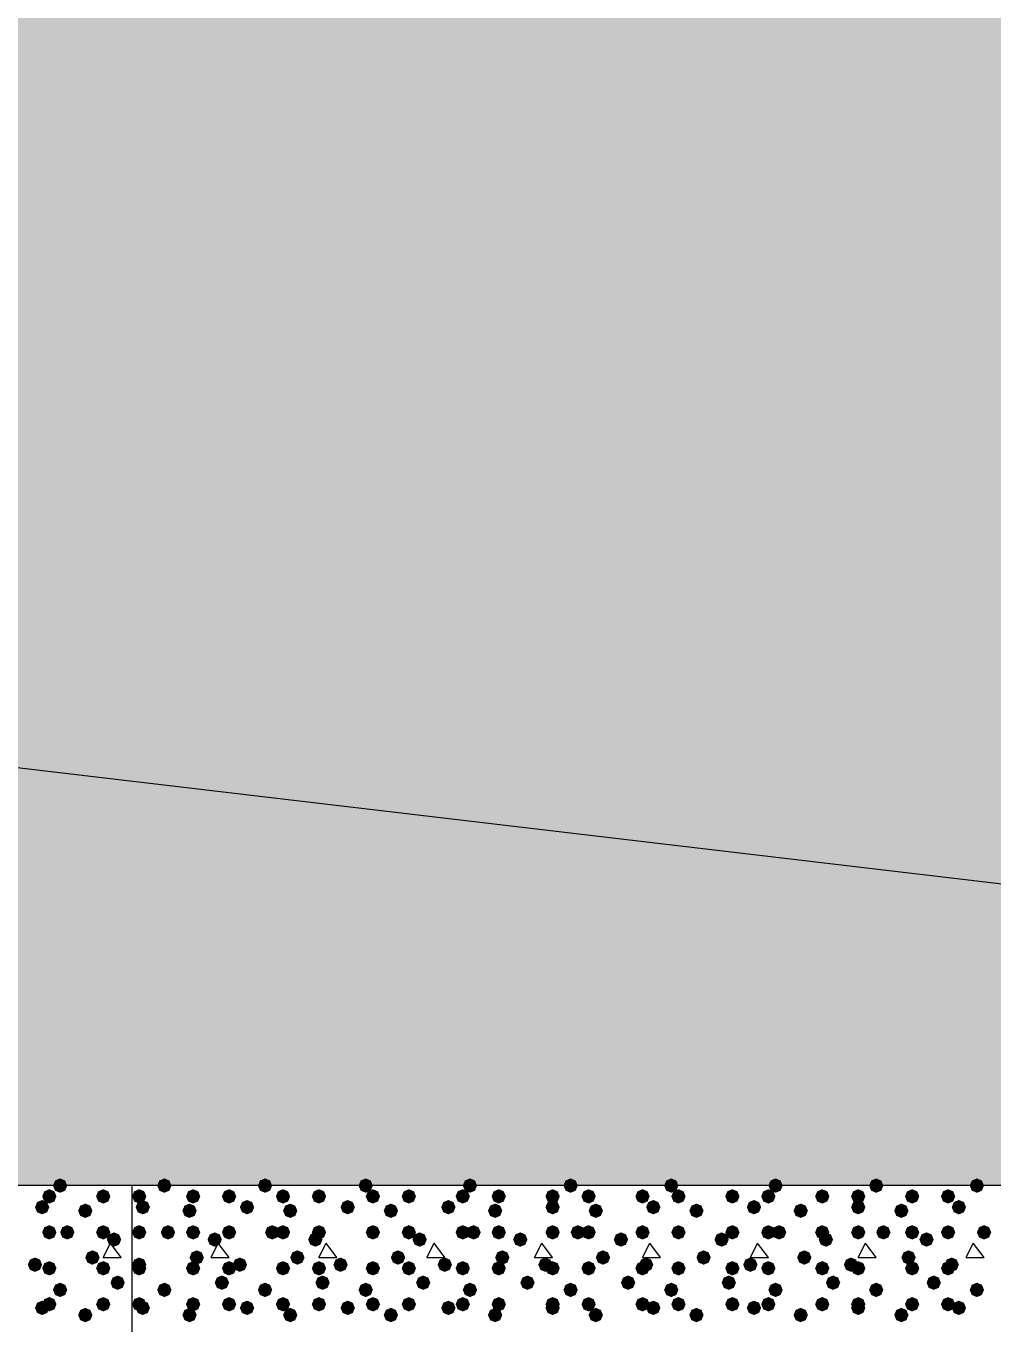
# Model space of a CAD drawing. Header units: millimetres. Extents: x 0 to 420, y 0 to 297.
# Drawn here: x 152.34 to 163.72, y 199.62 to 214.91 of the extents above; entities that cross this region are included whole.
import ezdxf

# ---------------------------------------------------------------- set-up
doc = ezdxf.new("R2010")
doc.units = ezdxf.units.MM
doc.layers.get('0').update_dxf_attribs({"linetype": 'CONTINUOUS'})

msp = doc.modelspace()

# ---------------------------------------------------------------- hatches: boundary and pattern name
at = {"true_color": 0x000008}
h = msp.add_hatch(color=0, dxfattribs=at)
h.paths.add_polyline_path([(193.844333, 220.345), (32.469667, 220.345), (193.844333, 201.252667)], flags=0)
h.paths.add_polyline_path([(32.469667, 220.345), (193.844333, 201.252667), (32.469667, 201.252667)], flags=0)
at = {"true_color": 0x000007}
for points in [[(152.823333, 201.252667), (152.798463, 201.192871), (152.738667, 201.168), (152.678871, 201.192871), (152.654, 201.252667), (152.678871, 201.312462), (152.738667, 201.337333), (152.798462, 201.312463)], [(152.696333, 201.125667), (152.671462, 201.065871), (152.611667, 201.041), (152.551871, 201.065871), (152.527, 201.125667), (152.551871, 201.185462), (152.611667, 201.210333), (152.671462, 201.185463)], [(153.331333, 201.125667), (153.306462, 201.065871), (153.246667, 201.041), (153.186871, 201.065871), (153.162, 201.125667), (153.186871, 201.185462), (153.246667, 201.210333), (153.306462, 201.185463)], [(152.611667, 200.998667), (152.586796, 200.938871), (152.527, 200.914), (152.467204, 200.938871), (152.442333, 200.998667), (152.467204, 201.058462), (152.527, 201.083333), (152.586796, 201.058463)], [(153.119667, 200.956333), (153.094796, 200.896537), (153.035, 200.871667), (152.975204, 200.896537), (152.950333, 200.956333), (152.975204, 201.016129), (153.035, 201.041), (153.094796, 201.016129)], [(152.696333, 200.702333), (152.671462, 200.642537), (152.611667, 200.617667), (152.551871, 200.642537), (152.527, 200.702333), (152.551871, 200.762129), (152.611667, 200.787), (152.671462, 200.762129)], [(152.908, 200.702333), (152.883129, 200.642537), (152.823333, 200.617667), (152.763537, 200.642537), (152.738667, 200.702333), (152.763537, 200.762129), (152.823333, 200.787), (152.883129, 200.762129)], [(153.331333, 200.702333), (153.306462, 200.642537), (153.246667, 200.617667), (153.186871, 200.642537), (153.162, 200.702333), (153.186871, 200.762129), (153.246667, 200.787), (153.306462, 200.762129)], [(153.458333, 200.617667), (153.433462, 200.557871), (153.373667, 200.533), (153.313871, 200.557871), (153.289, 200.617667), (153.313871, 200.677462), (153.373667, 200.702333), (153.433462, 200.677463)], [(152.527, 200.321333), (152.502129, 200.261537), (152.442333, 200.236667), (152.382538, 200.261537), (152.357667, 200.321333), (152.382537, 200.381129), (152.442333, 200.406), (152.502129, 200.381129)], [(152.696333, 200.279), (152.671462, 200.219204), (152.611667, 200.194333), (152.551871, 200.219204), (152.527, 200.279), (152.551871, 200.338796), (152.611667, 200.363667), (152.671462, 200.338796)], [(153.204333, 200.406), (153.179463, 200.346204), (153.119667, 200.321333), (153.059871, 200.346204), (153.035, 200.406), (153.059871, 200.465796), (153.119667, 200.490667), (153.179462, 200.465796)], [(153.331333, 200.279), (153.306462, 200.219204), (153.246667, 200.194333), (153.186871, 200.219204), (153.162, 200.279), (153.186871, 200.338796), (153.246667, 200.363667), (153.306462, 200.338796)], [(152.823333, 200.025), (152.798463, 199.965204), (152.738667, 199.940333), (152.678871, 199.965204), (152.654, 200.025), (152.678871, 200.084796), (152.738667, 200.109667), (152.798462, 200.084796)], [(153.500667, 200.109667), (153.475796, 200.049871), (153.416, 200.025), (153.356204, 200.049871), (153.331333, 200.109667), (153.356204, 200.169462), (153.416, 200.194333), (153.475796, 200.169463)], [(152.611667, 199.813333), (152.586796, 199.753537), (152.527, 199.728667), (152.467204, 199.753537), (152.442333, 199.813333), (152.467204, 199.873129), (152.527, 199.898), (152.586796, 199.873129)], [(152.696333, 199.855667), (152.671462, 199.795871), (152.611667, 199.771), (152.551871, 199.795871), (152.527, 199.855667), (152.551871, 199.915462), (152.611667, 199.940333), (152.671462, 199.915463)], [(153.331333, 199.855667), (153.306462, 199.795871), (153.246667, 199.771), (153.186871, 199.795871), (153.162, 199.855667), (153.186871, 199.915462), (153.246667, 199.940333), (153.306462, 199.915463)], [(153.119667, 199.728667), (153.094796, 199.668871), (153.035, 199.644), (152.975204, 199.668871), (152.950333, 199.728667), (152.975204, 199.788462), (153.035, 199.813333), (153.094796, 199.788463)]]:
    msp.add_hatch(color=0, dxfattribs=at).paths.add_polyline_path(points, flags=0)
at = {"true_color": 0x000008}
for points in [[(154.051, 201.252667), (154.026129, 201.192871), (153.966333, 201.168), (153.906538, 201.192871), (153.881667, 201.252667), (153.906537, 201.312462), (153.966333, 201.337333), (154.026129, 201.312463)], [(155.236333, 201.252667), (155.211462, 201.192871), (155.151667, 201.168), (155.091871, 201.192871), (155.067, 201.252667), (155.091871, 201.312462), (155.151667, 201.337333), (155.211462, 201.312463)], [(156.421667, 201.252667), (156.396796, 201.192871), (156.337, 201.168), (156.277204, 201.192871), (156.252333, 201.252667), (156.277204, 201.312462), (156.337, 201.337333), (156.396796, 201.312463)], [(157.649333, 201.252667), (157.624462, 201.192871), (157.564667, 201.168), (157.504871, 201.192871), (157.48, 201.252667), (157.504871, 201.312462), (157.564667, 201.337333), (157.624462, 201.312463)], [(158.834667, 201.252667), (158.809796, 201.192871), (158.75, 201.168), (158.690204, 201.192871), (158.665333, 201.252667), (158.690204, 201.312462), (158.75, 201.337333), (158.809796, 201.312463)], [(160.02, 201.252667), (159.995129, 201.192871), (159.935333, 201.168), (159.875538, 201.192871), (159.850667, 201.252667), (159.875537, 201.312462), (159.935333, 201.337333), (159.995129, 201.312463)], [(161.247667, 201.252667), (161.222796, 201.192871), (161.163, 201.168), (161.103204, 201.192871), (161.078333, 201.252667), (161.103204, 201.312462), (161.163, 201.337333), (161.222796, 201.312463)], [(162.433, 201.252667), (162.408129, 201.192871), (162.348333, 201.168), (162.288538, 201.192871), (162.263667, 201.252667), (162.288537, 201.312462), (162.348333, 201.337333), (162.408129, 201.312463)], [(163.618333, 201.252667), (163.593462, 201.192871), (163.533667, 201.168), (163.473871, 201.192871), (163.449, 201.252667), (163.473871, 201.312462), (163.533667, 201.337333), (163.593462, 201.312463)], [(153.754667, 201.125667), (153.729796, 201.065871), (153.67, 201.041), (153.610204, 201.065871), (153.585333, 201.125667), (153.610204, 201.185462), (153.67, 201.210333), (153.729796, 201.185463)], [(154.389667, 201.125667), (154.364796, 201.065871), (154.305, 201.041), (154.245204, 201.065871), (154.220333, 201.125667), (154.245204, 201.185462), (154.305, 201.210333), (154.364796, 201.185463)], [(154.813, 201.125667), (154.788129, 201.065871), (154.728333, 201.041), (154.668538, 201.065871), (154.643667, 201.125667), (154.668537, 201.185462), (154.728333, 201.210333), (154.788129, 201.185463)], [(155.448, 201.125667), (155.423129, 201.065871), (155.363333, 201.041), (155.303538, 201.065871), (155.278667, 201.125667), (155.303537, 201.185462), (155.363333, 201.210333), (155.423129, 201.185463)], [(155.871333, 201.125667), (155.846462, 201.065871), (155.786667, 201.041), (155.726871, 201.065871), (155.702, 201.125667), (155.726871, 201.185462), (155.786667, 201.210333), (155.846462, 201.185463)], [(156.506333, 201.125667), (156.481462, 201.065871), (156.421667, 201.041), (156.361871, 201.065871), (156.337, 201.125667), (156.361871, 201.185462), (156.421667, 201.210333), (156.481462, 201.185463)], [(156.929667, 201.125667), (156.904796, 201.065871), (156.845, 201.041), (156.785204, 201.065871), (156.760333, 201.125667), (156.785204, 201.185462), (156.845, 201.210333), (156.904796, 201.185463)], [(157.564667, 201.125667), (157.539796, 201.065871), (157.48, 201.041), (157.420204, 201.065871), (157.395333, 201.125667), (157.420204, 201.185462), (157.48, 201.210333), (157.539796, 201.185463)], [(157.988, 201.125667), (157.963129, 201.065871), (157.903333, 201.041), (157.843538, 201.065871), (157.818667, 201.125667), (157.843537, 201.185462), (157.903333, 201.210333), (157.963129, 201.185463)], [(158.623, 201.125667), (158.598129, 201.065871), (158.538333, 201.041), (158.478538, 201.065871), (158.453667, 201.125667), (158.478537, 201.185462), (158.538333, 201.210333), (158.598129, 201.185463)], [(159.046333, 201.125667), (159.021462, 201.065871), (158.961667, 201.041), (158.901871, 201.065871), (158.877, 201.125667), (158.901871, 201.185462), (158.961667, 201.210333), (159.021462, 201.185463)], [(159.681333, 201.125667), (159.656462, 201.065871), (159.596667, 201.041), (159.536871, 201.065871), (159.512, 201.125667), (159.536871, 201.185462), (159.596667, 201.210333), (159.656462, 201.185463)], [(160.104667, 201.125667), (160.079796, 201.065871), (160.02, 201.041), (159.960204, 201.065871), (159.935333, 201.125667), (159.960204, 201.185462), (160.02, 201.210333), (160.079796, 201.185463)], [(160.739667, 201.125667), (160.714796, 201.065871), (160.655, 201.041), (160.595204, 201.065871), (160.570333, 201.125667), (160.595204, 201.185462), (160.655, 201.210333), (160.714796, 201.185463)], [(161.163, 201.125667), (161.138129, 201.065871), (161.078333, 201.041), (161.018538, 201.065871), (160.993667, 201.125667), (161.018537, 201.185462), (161.078333, 201.210333), (161.138129, 201.185463)], [(161.798, 201.125667), (161.773129, 201.065871), (161.713333, 201.041), (161.653538, 201.065871), (161.628667, 201.125667), (161.653537, 201.185462), (161.713333, 201.210333), (161.773129, 201.185463)], [(162.221333, 201.125667), (162.196463, 201.065871), (162.136667, 201.041), (162.076871, 201.065871), (162.052, 201.125667), (162.076871, 201.185462), (162.136667, 201.210333), (162.196462, 201.185463)], [(162.856333, 201.125667), (162.831462, 201.065871), (162.771667, 201.041), (162.711871, 201.065871), (162.687, 201.125667), (162.711871, 201.185462), (162.771667, 201.210333), (162.831462, 201.185463)], [(163.279667, 201.125667), (163.254796, 201.065871), (163.195, 201.041), (163.135204, 201.065871), (163.110333, 201.125667), (163.135204, 201.185462), (163.195, 201.210333), (163.254796, 201.185463)], [(153.797, 200.998667), (153.772129, 200.938871), (153.712333, 200.914), (153.652538, 200.938871), (153.627667, 200.998667), (153.652537, 201.058462), (153.712333, 201.083333), (153.772129, 201.058463)], [(154.347333, 200.956333), (154.322462, 200.896537), (154.262667, 200.871667), (154.202871, 200.896537), (154.178, 200.956333), (154.202871, 201.016129), (154.262667, 201.041), (154.322462, 201.016129)], [(155.024667, 200.998667), (154.999796, 200.938871), (154.94, 200.914), (154.880204, 200.938871), (154.855333, 200.998667), (154.880204, 201.058462), (154.94, 201.083333), (154.999796, 201.058463)], [(155.532667, 200.956333), (155.507796, 200.896537), (155.448, 200.871667), (155.388204, 200.896537), (155.363333, 200.956333), (155.388204, 201.016129), (155.448, 201.041), (155.507796, 201.016129)], [(156.21, 200.998667), (156.185129, 200.938871), (156.125333, 200.914), (156.065538, 200.938871), (156.040667, 200.998667), (156.065537, 201.058462), (156.125333, 201.083333), (156.185129, 201.058463)], [(156.718, 200.956333), (156.693129, 200.896537), (156.633333, 200.871667), (156.573537, 200.896537), (156.548667, 200.956333), (156.573537, 201.016129), (156.633333, 201.041), (156.693129, 201.016129)], [(157.395333, 200.998667), (157.370463, 200.938871), (157.310667, 200.914), (157.250871, 200.938871), (157.226, 200.998667), (157.250871, 201.058462), (157.310667, 201.083333), (157.370462, 201.058463)], [(157.945667, 200.956333), (157.920796, 200.896537), (157.861, 200.871667), (157.801204, 200.896537), (157.776333, 200.956333), (157.801204, 201.016129), (157.861, 201.041), (157.920796, 201.016129)], [(158.623, 200.998667), (158.598129, 200.938871), (158.538333, 200.914), (158.478538, 200.938871), (158.453667, 200.998667), (158.478537, 201.058462), (158.538333, 201.083333), (158.598129, 201.058463)], [(159.131, 200.956333), (159.106129, 200.896537), (159.046333, 200.871667), (158.986538, 200.896537), (158.961667, 200.956333), (158.986537, 201.016129), (159.046333, 201.041), (159.106129, 201.016129)], [(159.808333, 200.998667), (159.783462, 200.938871), (159.723667, 200.914), (159.663871, 200.938871), (159.639, 200.998667), (159.663871, 201.058462), (159.723667, 201.083333), (159.783462, 201.058463)], [(160.316333, 200.956333), (160.291462, 200.896537), (160.231667, 200.871667), (160.171871, 200.896537), (160.147, 200.956333), (160.171871, 201.016129), (160.231667, 201.041), (160.291462, 201.016129)], [(160.993667, 200.998667), (160.968796, 200.938871), (160.909, 200.914), (160.849204, 200.938871), (160.824333, 200.998667), (160.849204, 201.058462), (160.909, 201.083333), (160.968796, 201.058463)], [(161.544, 200.956333), (161.519129, 200.896537), (161.459333, 200.871667), (161.399538, 200.896537), (161.374667, 200.956333), (161.399537, 201.016129), (161.459333, 201.041), (161.519129, 201.016129)], [(162.221333, 200.998667), (162.196463, 200.938871), (162.136667, 200.914), (162.076871, 200.938871), (162.052, 200.998667), (162.076871, 201.058462), (162.136667, 201.083333), (162.196462, 201.058463)], [(162.729333, 200.956333), (162.704463, 200.896537), (162.644667, 200.871667), (162.584871, 200.896537), (162.56, 200.956333), (162.584871, 201.016129), (162.644667, 201.041), (162.704462, 201.016129)], [(163.406667, 200.998667), (163.381796, 200.938871), (163.322, 200.914), (163.262204, 200.938871), (163.237333, 200.998667), (163.262204, 201.058462), (163.322, 201.083333), (163.381796, 201.058463)], [(153.754667, 200.702333), (153.729796, 200.642537), (153.67, 200.617667), (153.610204, 200.642537), (153.585333, 200.702333), (153.610204, 200.762129), (153.67, 200.787), (153.729796, 200.762129)], [(154.093333, 200.702333), (154.068463, 200.642537), (154.008667, 200.617667), (153.948871, 200.642537), (153.924, 200.702333), (153.948871, 200.762129), (154.008667, 200.787), (154.068462, 200.762129)], [(154.389667, 200.702333), (154.364796, 200.642537), (154.305, 200.617667), (154.245204, 200.642537), (154.220333, 200.702333), (154.245204, 200.762129), (154.305, 200.787), (154.364796, 200.762129)], [(154.643667, 200.617667), (154.618796, 200.557871), (154.559, 200.533), (154.499204, 200.557871), (154.474333, 200.617667), (154.499204, 200.677462), (154.559, 200.702333), (154.618796, 200.677463)], [(154.813, 200.702333), (154.788129, 200.642537), (154.728333, 200.617667), (154.668538, 200.642537), (154.643667, 200.702333), (154.668537, 200.762129), (154.728333, 200.787), (154.788129, 200.762129)], [(155.321, 200.702333), (155.296129, 200.642537), (155.236333, 200.617667), (155.176538, 200.642537), (155.151667, 200.702333), (155.176537, 200.762129), (155.236333, 200.787), (155.296129, 200.762129)], [(155.448, 200.702333), (155.423129, 200.642537), (155.363333, 200.617667), (155.303538, 200.642537), (155.278667, 200.702333), (155.303537, 200.762129), (155.363333, 200.787), (155.423129, 200.762129)], [(155.829, 200.617667), (155.804129, 200.557871), (155.744333, 200.533), (155.684538, 200.557871), (155.659667, 200.617667), (155.684537, 200.677462), (155.744333, 200.702333), (155.804129, 200.677463)], [(155.871333, 200.702333), (155.846462, 200.642537), (155.786667, 200.617667), (155.726871, 200.642537), (155.702, 200.702333), (155.726871, 200.762129), (155.786667, 200.787), (155.846462, 200.762129)], [(156.506333, 200.702333), (156.481462, 200.642537), (156.421667, 200.617667), (156.361871, 200.642537), (156.337, 200.702333), (156.361871, 200.762129), (156.421667, 200.787), (156.481462, 200.762129)], [(156.506333, 200.702333), (156.481462, 200.642537), (156.421667, 200.617667), (156.361871, 200.642537), (156.337, 200.702333), (156.361871, 200.762129), (156.421667, 200.787), (156.481462, 200.762129)], [(156.929667, 200.702333), (156.904796, 200.642537), (156.845, 200.617667), (156.785204, 200.642537), (156.760333, 200.702333), (156.785204, 200.762129), (156.845, 200.787), (156.904796, 200.762129)], [(157.056667, 200.617667), (157.031796, 200.557871), (156.972, 200.533), (156.912204, 200.557871), (156.887333, 200.617667), (156.912204, 200.677462), (156.972, 200.702333), (157.031796, 200.677463)], [(157.564667, 200.702333), (157.539796, 200.642537), (157.48, 200.617667), (157.420204, 200.642537), (157.395333, 200.702333), (157.420204, 200.762129), (157.48, 200.787), (157.539796, 200.762129)], [(157.691667, 200.702333), (157.666796, 200.642537), (157.607, 200.617667), (157.547204, 200.642537), (157.522333, 200.702333), (157.547204, 200.762129), (157.607, 200.787), (157.666796, 200.762129)], [(157.988, 200.702333), (157.963129, 200.642537), (157.903333, 200.617667), (157.843538, 200.642537), (157.818667, 200.702333), (157.843537, 200.762129), (157.903333, 200.787), (157.963129, 200.762129)], [(158.242, 200.617667), (158.217129, 200.557871), (158.157333, 200.533), (158.097538, 200.557871), (158.072667, 200.617667), (158.097537, 200.677462), (158.157333, 200.702333), (158.217129, 200.677463)], [(158.623, 200.702333), (158.598129, 200.642537), (158.538333, 200.617667), (158.478538, 200.642537), (158.453667, 200.702333), (158.478537, 200.762129), (158.538333, 200.787), (158.598129, 200.762129)], [(158.919333, 200.702333), (158.894463, 200.642537), (158.834667, 200.617667), (158.774871, 200.642537), (158.75, 200.702333), (158.774871, 200.762129), (158.834667, 200.787), (158.894462, 200.762129)], [(159.046333, 200.702333), (159.021462, 200.642537), (158.961667, 200.617667), (158.901871, 200.642537), (158.877, 200.702333), (158.901871, 200.762129), (158.961667, 200.787), (159.021462, 200.762129)], [(159.427333, 200.617667), (159.402462, 200.557871), (159.342667, 200.533), (159.282871, 200.557871), (159.258, 200.617667), (159.282871, 200.677462), (159.342667, 200.702333), (159.402462, 200.677463)], [(159.681333, 200.702333), (159.656462, 200.642537), (159.596667, 200.617667), (159.536871, 200.642537), (159.512, 200.702333), (159.536871, 200.762129), (159.596667, 200.787), (159.656462, 200.762129)], [(160.104667, 200.702333), (160.079796, 200.642537), (160.02, 200.617667), (159.960204, 200.642537), (159.935333, 200.702333), (159.960204, 200.762129), (160.02, 200.787), (160.079796, 200.762129)], [(160.104667, 200.702333), (160.079796, 200.642537), (160.02, 200.617667), (159.960204, 200.642537), (159.935333, 200.702333), (159.960204, 200.762129), (160.02, 200.787), (160.079796, 200.762129)], [(160.612667, 200.617667), (160.587796, 200.557871), (160.528, 200.533), (160.468204, 200.557871), (160.443333, 200.617667), (160.468204, 200.677462), (160.528, 200.702333), (160.587796, 200.677463)], [(160.739667, 200.702333), (160.714796, 200.642537), (160.655, 200.617667), (160.595204, 200.642537), (160.570333, 200.702333), (160.595204, 200.762129), (160.655, 200.787), (160.714796, 200.762129)], [(161.163, 200.702333), (161.138129, 200.642537), (161.078333, 200.617667), (161.018538, 200.642537), (160.993667, 200.702333), (161.018537, 200.762129), (161.078333, 200.787), (161.138129, 200.762129)], [(161.29, 200.702333), (161.265129, 200.642537), (161.205333, 200.617667), (161.145538, 200.642537), (161.120667, 200.702333), (161.145537, 200.762129), (161.205333, 200.787), (161.265129, 200.762129)], [(161.798, 200.702333), (161.773129, 200.642537), (161.713333, 200.617667), (161.653538, 200.642537), (161.628667, 200.702333), (161.653537, 200.762129), (161.713333, 200.787), (161.773129, 200.762129)], [(161.840333, 200.617667), (161.815462, 200.557871), (161.755667, 200.533), (161.695871, 200.557871), (161.671, 200.617667), (161.695871, 200.677462), (161.755667, 200.702333), (161.815462, 200.677463)], [(162.221333, 200.702333), (162.196463, 200.642537), (162.136667, 200.617667), (162.076871, 200.642537), (162.052, 200.702333), (162.076871, 200.762129), (162.136667, 200.787), (162.196462, 200.762129)], [(162.517667, 200.702333), (162.492796, 200.642537), (162.433, 200.617667), (162.373204, 200.642537), (162.348333, 200.702333), (162.373204, 200.762129), (162.433, 200.787), (162.492796, 200.762129)], [(162.856333, 200.702333), (162.831462, 200.642537), (162.771667, 200.617667), (162.711871, 200.642537), (162.687, 200.702333), (162.711871, 200.762129), (162.771667, 200.787), (162.831462, 200.762129)], [(163.025667, 200.617667), (163.000796, 200.557871), (162.941, 200.533), (162.881204, 200.557871), (162.856333, 200.617667), (162.881204, 200.677462), (162.941, 200.702333), (163.000796, 200.677463)], [(163.279667, 200.702333), (163.254796, 200.642537), (163.195, 200.617667), (163.135204, 200.642537), (163.110333, 200.702333), (163.135204, 200.762129), (163.195, 200.787), (163.254796, 200.762129)], [(163.703, 200.702333), (163.678129, 200.642537), (163.618333, 200.617667), (163.558538, 200.642537), (163.533667, 200.702333), (163.558537, 200.762129), (163.618333, 200.787), (163.678129, 200.762129)], [(153.754667, 200.321333), (153.729796, 200.261537), (153.67, 200.236667), (153.610204, 200.261537), (153.585333, 200.321333), (153.610204, 200.381129), (153.67, 200.406), (153.729796, 200.381129)], [(153.754667, 200.279), (153.729796, 200.219204), (153.67, 200.194333), (153.610204, 200.219204), (153.585333, 200.279), (153.610204, 200.338796), (153.67, 200.363667), (153.729796, 200.338796)], [(154.389667, 200.279), (154.364796, 200.219204), (154.305, 200.194333), (154.245204, 200.219204), (154.220333, 200.279), (154.245204, 200.338796), (154.305, 200.363667), (154.364796, 200.338796)], [(154.432, 200.406), (154.407129, 200.346204), (154.347333, 200.321333), (154.287538, 200.346204), (154.262667, 200.406), (154.287537, 200.465796), (154.347333, 200.490667), (154.407129, 200.465796)], [(154.813, 200.279), (154.788129, 200.219204), (154.728333, 200.194333), (154.668538, 200.219204), (154.643667, 200.279), (154.668537, 200.338796), (154.728333, 200.363667), (154.788129, 200.338796)], [(154.94, 200.321333), (154.915129, 200.261537), (154.855333, 200.236667), (154.795538, 200.261537), (154.770667, 200.321333), (154.795537, 200.381129), (154.855333, 200.406), (154.915129, 200.381129)], [(155.448, 200.279), (155.423129, 200.219204), (155.363333, 200.194333), (155.303538, 200.219204), (155.278667, 200.279), (155.303537, 200.338796), (155.363333, 200.363667), (155.423129, 200.338796)], [(155.617333, 200.406), (155.592462, 200.346204), (155.532667, 200.321333), (155.472871, 200.346204), (155.448, 200.406), (155.472871, 200.465796), (155.532667, 200.490667), (155.592462, 200.465796)], [(155.871333, 200.279), (155.846462, 200.219204), (155.786667, 200.194333), (155.726871, 200.219204), (155.702, 200.279), (155.726871, 200.338796), (155.786667, 200.363667), (155.846462, 200.338796)], [(156.125333, 200.321333), (156.100462, 200.261537), (156.040667, 200.236667), (155.980871, 200.261537), (155.956, 200.321333), (155.980871, 200.381129), (156.040667, 200.406), (156.100462, 200.381129)], [(156.506333, 200.279), (156.481462, 200.219204), (156.421667, 200.194333), (156.361871, 200.219204), (156.337, 200.279), (156.361871, 200.338796), (156.421667, 200.363667), (156.481462, 200.338796)], [(156.802667, 200.406), (156.777796, 200.346204), (156.718, 200.321333), (156.658204, 200.346204), (156.633333, 200.406), (156.658204, 200.465796), (156.718, 200.490667), (156.777796, 200.465796)], [(156.929667, 200.279), (156.904796, 200.219204), (156.845, 200.194333), (156.785204, 200.219204), (156.760333, 200.279), (156.785204, 200.338796), (156.845, 200.363667), (156.904796, 200.338796)], [(157.353, 200.321333), (157.328129, 200.261537), (157.268333, 200.236667), (157.208538, 200.261537), (157.183667, 200.321333), (157.208537, 200.381129), (157.268333, 200.406), (157.328129, 200.381129)], [(157.564667, 200.279), (157.539796, 200.219204), (157.48, 200.194333), (157.420204, 200.219204), (157.395333, 200.279), (157.420204, 200.338796), (157.48, 200.363667), (157.539796, 200.338796)], [(157.988, 200.279), (157.963129, 200.219204), (157.903333, 200.194333), (157.843538, 200.219204), (157.818667, 200.279), (157.843537, 200.338796), (157.903333, 200.363667), (157.963129, 200.338796)], [(158.030333, 200.406), (158.005463, 200.346204), (157.945667, 200.321333), (157.885871, 200.346204), (157.861, 200.406), (157.885871, 200.465796), (157.945667, 200.490667), (158.005462, 200.465796)], [(158.538333, 200.321333), (158.513463, 200.261537), (158.453667, 200.236667), (158.393871, 200.261537), (158.369, 200.321333), (158.393871, 200.381129), (158.453667, 200.406), (158.513462, 200.381129)], [(158.623, 200.279), (158.598129, 200.219204), (158.538333, 200.194333), (158.478538, 200.219204), (158.453667, 200.279), (158.478537, 200.338796), (158.538333, 200.363667), (158.598129, 200.338796)], [(159.046333, 200.279), (159.021462, 200.219204), (158.961667, 200.194333), (158.901871, 200.219204), (158.877, 200.279), (158.901871, 200.338796), (158.961667, 200.363667), (159.021462, 200.338796)], [(159.215667, 200.406), (159.190796, 200.346204), (159.131, 200.321333), (159.071204, 200.346204), (159.046333, 200.406), (159.071204, 200.465796), (159.131, 200.490667), (159.190796, 200.465796)], [(159.681333, 200.279), (159.656462, 200.219204), (159.596667, 200.194333), (159.536871, 200.219204), (159.512, 200.279), (159.536871, 200.338796), (159.596667, 200.363667), (159.656462, 200.338796)], [(159.723667, 200.321333), (159.698796, 200.261537), (159.639, 200.236667), (159.579204, 200.261537), (159.554333, 200.321333), (159.579204, 200.381129), (159.639, 200.406), (159.698796, 200.381129)], [(160.104667, 200.279), (160.079796, 200.219204), (160.02, 200.194333), (159.960204, 200.219204), (159.935333, 200.279), (159.960204, 200.338796), (160.02, 200.363667), (160.079796, 200.338796)], [(160.401, 200.406), (160.376129, 200.346204), (160.316333, 200.321333), (160.256538, 200.346204), (160.231667, 200.406), (160.256537, 200.465796), (160.316333, 200.490667), (160.376129, 200.465796)], [(160.739667, 200.279), (160.714796, 200.219204), (160.655, 200.194333), (160.595204, 200.219204), (160.570333, 200.279), (160.595204, 200.338796), (160.655, 200.363667), (160.714796, 200.338796)], [(160.951333, 200.321333), (160.926462, 200.261537), (160.866667, 200.236667), (160.806871, 200.261537), (160.782, 200.321333), (160.806871, 200.381129), (160.866667, 200.406), (160.926462, 200.381129)], [(161.163, 200.279), (161.138129, 200.219204), (161.078333, 200.194333), (161.018538, 200.219204), (160.993667, 200.279), (161.018537, 200.338796), (161.078333, 200.363667), (161.138129, 200.338796)], [(161.586333, 200.406), (161.561462, 200.346204), (161.501667, 200.321333), (161.441871, 200.346204), (161.417, 200.406), (161.441871, 200.465796), (161.501667, 200.490667), (161.561462, 200.465796)], [(161.798, 200.279), (161.773129, 200.219204), (161.713333, 200.194333), (161.653538, 200.219204), (161.628667, 200.279), (161.653537, 200.338796), (161.713333, 200.363667), (161.773129, 200.338796)], [(162.136667, 200.321333), (162.111796, 200.261537), (162.052, 200.236667), (161.992204, 200.261537), (161.967333, 200.321333), (161.992204, 200.381129), (162.052, 200.406), (162.111796, 200.381129)], [(162.221333, 200.279), (162.196463, 200.219204), (162.136667, 200.194333), (162.076871, 200.219204), (162.052, 200.279), (162.076871, 200.338796), (162.136667, 200.363667), (162.196462, 200.338796)], [(162.814, 200.406), (162.789129, 200.346204), (162.729333, 200.321333), (162.669537, 200.346204), (162.644667, 200.406), (162.669537, 200.465796), (162.729333, 200.490667), (162.789129, 200.465796)], [(162.856333, 200.279), (162.831462, 200.219204), (162.771667, 200.194333), (162.711871, 200.219204), (162.687, 200.279), (162.711871, 200.338796), (162.771667, 200.363667), (162.831462, 200.338796)], [(163.279667, 200.279), (163.254796, 200.219204), (163.195, 200.194333), (163.135204, 200.219204), (163.110333, 200.279), (163.135204, 200.338796), (163.195, 200.363667), (163.254796, 200.338796)], [(163.322, 200.321333), (163.297129, 200.261537), (163.237333, 200.236667), (163.177538, 200.261537), (163.152667, 200.321333), (163.177537, 200.381129), (163.237333, 200.406), (163.297129, 200.381129)], [(154.051, 200.025), (154.026129, 199.965204), (153.966333, 199.940333), (153.906538, 199.965204), (153.881667, 200.025), (153.906537, 200.084796), (153.966333, 200.109667), (154.026129, 200.084796)], [(154.728333, 200.109667), (154.703463, 200.049871), (154.643667, 200.025), (154.583871, 200.049871), (154.559, 200.109667), (154.583871, 200.169462), (154.643667, 200.194333), (154.703462, 200.169463)], [(155.236333, 200.025), (155.211462, 199.965204), (155.151667, 199.940333), (155.091871, 199.965204), (155.067, 200.025), (155.091871, 200.084796), (155.151667, 200.109667), (155.211462, 200.084796)], [(155.913667, 200.109667), (155.888796, 200.049871), (155.829, 200.025), (155.769204, 200.049871), (155.744333, 200.109667), (155.769204, 200.169462), (155.829, 200.194333), (155.888796, 200.169463)], [(156.421667, 200.025), (156.396796, 199.965204), (156.337, 199.940333), (156.277204, 199.965204), (156.252333, 200.025), (156.277204, 200.084796), (156.337, 200.109667), (156.396796, 200.084796)], [(157.099, 200.109667), (157.074129, 200.049871), (157.014333, 200.025), (156.954538, 200.049871), (156.929667, 200.109667), (156.954537, 200.169462), (157.014333, 200.194333), (157.074129, 200.169463)], [(157.649333, 200.025), (157.624462, 199.965204), (157.564667, 199.940333), (157.504871, 199.965204), (157.48, 200.025), (157.504871, 200.084796), (157.564667, 200.109667), (157.624462, 200.084796)], [(158.326667, 200.109667), (158.301796, 200.049871), (158.242, 200.025), (158.182204, 200.049871), (158.157333, 200.109667), (158.182204, 200.169462), (158.242, 200.194333), (158.301796, 200.169463)], [(158.834667, 200.025), (158.809796, 199.965204), (158.75, 199.940333), (158.690204, 199.965204), (158.665333, 200.025), (158.690204, 200.084796), (158.75, 200.109667), (158.809796, 200.084796)], [(159.512, 200.109667), (159.487129, 200.049871), (159.427333, 200.025), (159.367538, 200.049871), (159.342667, 200.109667), (159.367537, 200.169462), (159.427333, 200.194333), (159.487129, 200.169463)], [(160.02, 200.025), (159.995129, 199.965204), (159.935333, 199.940333), (159.875538, 199.965204), (159.850667, 200.025), (159.875537, 200.084796), (159.935333, 200.109667), (159.995129, 200.084796)], [(160.697333, 200.109667), (160.672462, 200.049871), (160.612667, 200.025), (160.552871, 200.049871), (160.528, 200.109667), (160.552871, 200.169462), (160.612667, 200.194333), (160.672462, 200.169463)], [(161.247667, 200.025), (161.222796, 199.965204), (161.163, 199.940333), (161.103204, 199.965204), (161.078333, 200.025), (161.103204, 200.084796), (161.163, 200.109667), (161.222796, 200.084796)], [(161.925, 200.109667), (161.900129, 200.049871), (161.840333, 200.025), (161.780538, 200.049871), (161.755667, 200.109667), (161.780537, 200.169462), (161.840333, 200.194333), (161.900129, 200.169463)], [(162.433, 200.025), (162.408129, 199.965204), (162.348333, 199.940333), (162.288538, 199.965204), (162.263667, 200.025), (162.288537, 200.084796), (162.348333, 200.109667), (162.408129, 200.084796)], [(163.110333, 200.109667), (163.085462, 200.049871), (163.025667, 200.025), (162.965871, 200.049871), (162.941, 200.109667), (162.965871, 200.169462), (163.025667, 200.194333), (163.085462, 200.169463)], [(163.618333, 200.025), (163.593462, 199.965204), (163.533667, 199.940333), (163.473871, 199.965204), (163.449, 200.025), (163.473871, 200.084796), (163.533667, 200.109667), (163.593462, 200.084796)], [(153.754667, 199.855667), (153.729796, 199.795871), (153.67, 199.771), (153.610204, 199.795871), (153.585333, 199.855667), (153.610204, 199.915462), (153.67, 199.940333), (153.729796, 199.915463)], [(153.797, 199.813333), (153.772129, 199.753537), (153.712333, 199.728667), (153.652538, 199.753537), (153.627667, 199.813333), (153.652537, 199.873129), (153.712333, 199.898), (153.772129, 199.873129)], [(154.389667, 199.855667), (154.364796, 199.795871), (154.305, 199.771), (154.245204, 199.795871), (154.220333, 199.855667), (154.245204, 199.915462), (154.305, 199.940333), (154.364796, 199.915463)], [(154.813, 199.855667), (154.788129, 199.795871), (154.728333, 199.771), (154.668538, 199.795871), (154.643667, 199.855667), (154.668537, 199.915462), (154.728333, 199.940333), (154.788129, 199.915463)], [(155.024667, 199.813333), (154.999796, 199.753537), (154.94, 199.728667), (154.880204, 199.753537), (154.855333, 199.813333), (154.880204, 199.873129), (154.94, 199.898), (154.999796, 199.873129)], [(155.448, 199.855667), (155.423129, 199.795871), (155.363333, 199.771), (155.303538, 199.795871), (155.278667, 199.855667), (155.303537, 199.915462), (155.363333, 199.940333), (155.423129, 199.915463)], [(155.871333, 199.855667), (155.846462, 199.795871), (155.786667, 199.771), (155.726871, 199.795871), (155.702, 199.855667), (155.726871, 199.915462), (155.786667, 199.940333), (155.846462, 199.915463)], [(156.21, 199.813333), (156.185129, 199.753537), (156.125333, 199.728667), (156.065538, 199.753537), (156.040667, 199.813333), (156.065537, 199.873129), (156.125333, 199.898), (156.185129, 199.873129)], [(156.506333, 199.855667), (156.481462, 199.795871), (156.421667, 199.771), (156.361871, 199.795871), (156.337, 199.855667), (156.361871, 199.915462), (156.421667, 199.940333), (156.481462, 199.915463)], [(156.929667, 199.855667), (156.904796, 199.795871), (156.845, 199.771), (156.785204, 199.795871), (156.760333, 199.855667), (156.785204, 199.915462), (156.845, 199.940333), (156.904796, 199.915463)], [(157.395333, 199.813333), (157.370463, 199.753537), (157.310667, 199.728667), (157.250871, 199.753537), (157.226, 199.813333), (157.250871, 199.873129), (157.310667, 199.898), (157.370462, 199.873129)], [(157.564667, 199.855667), (157.539796, 199.795871), (157.48, 199.771), (157.420204, 199.795871), (157.395333, 199.855667), (157.420204, 199.915462), (157.48, 199.940333), (157.539796, 199.915463)], [(157.988, 199.855667), (157.963129, 199.795871), (157.903333, 199.771), (157.843538, 199.795871), (157.818667, 199.855667), (157.843537, 199.915462), (157.903333, 199.940333), (157.963129, 199.915463)], [(158.623, 199.855667), (158.598129, 199.795871), (158.538333, 199.771), (158.478538, 199.795871), (158.453667, 199.855667), (158.478537, 199.915462), (158.538333, 199.940333), (158.598129, 199.915463)], [(158.623, 199.813333), (158.598129, 199.753537), (158.538333, 199.728667), (158.478538, 199.753537), (158.453667, 199.813333), (158.478537, 199.873129), (158.538333, 199.898), (158.598129, 199.873129)], [(159.046333, 199.855667), (159.021462, 199.795871), (158.961667, 199.771), (158.901871, 199.795871), (158.877, 199.855667), (158.901871, 199.915462), (158.961667, 199.940333), (159.021462, 199.915463)], [(159.681333, 199.855667), (159.656462, 199.795871), (159.596667, 199.771), (159.536871, 199.795871), (159.512, 199.855667), (159.536871, 199.915462), (159.596667, 199.940333), (159.656462, 199.915463)], [(159.808333, 199.813333), (159.783462, 199.753537), (159.723667, 199.728667), (159.663871, 199.753537), (159.639, 199.813333), (159.663871, 199.873129), (159.723667, 199.898), (159.783462, 199.873129)], [(160.104667, 199.855667), (160.079796, 199.795871), (160.02, 199.771), (159.960204, 199.795871), (159.935333, 199.855667), (159.960204, 199.915462), (160.02, 199.940333), (160.079796, 199.915463)], [(160.739667, 199.855667), (160.714796, 199.795871), (160.655, 199.771), (160.595204, 199.795871), (160.570333, 199.855667), (160.595204, 199.915462), (160.655, 199.940333), (160.714796, 199.915463)], [(160.993667, 199.813333), (160.968796, 199.753537), (160.909, 199.728667), (160.849204, 199.753537), (160.824333, 199.813333), (160.849204, 199.873129), (160.909, 199.898), (160.968796, 199.873129)], [(161.163, 199.855667), (161.138129, 199.795871), (161.078333, 199.771), (161.018538, 199.795871), (160.993667, 199.855667), (161.018537, 199.915462), (161.078333, 199.940333), (161.138129, 199.915463)], [(161.798, 199.855667), (161.773129, 199.795871), (161.713333, 199.771), (161.653538, 199.795871), (161.628667, 199.855667), (161.653537, 199.915462), (161.713333, 199.940333), (161.773129, 199.915463)], [(162.221333, 199.855667), (162.196463, 199.795871), (162.136667, 199.771), (162.076871, 199.795871), (162.052, 199.855667), (162.076871, 199.915462), (162.136667, 199.940333), (162.196462, 199.915463)], [(162.221333, 199.813333), (162.196463, 199.753537), (162.136667, 199.728667), (162.076871, 199.753537), (162.052, 199.813333), (162.076871, 199.873129), (162.136667, 199.898), (162.196462, 199.873129)], [(162.856333, 199.855667), (162.831462, 199.795871), (162.771667, 199.771), (162.711871, 199.795871), (162.687, 199.855667), (162.711871, 199.915462), (162.771667, 199.940333), (162.831462, 199.915463)], [(163.279667, 199.855667), (163.254796, 199.795871), (163.195, 199.771), (163.135204, 199.795871), (163.110333, 199.855667), (163.135204, 199.915462), (163.195, 199.940333), (163.254796, 199.915463)], [(163.406667, 199.813333), (163.381796, 199.753537), (163.322, 199.728667), (163.262204, 199.753537), (163.237333, 199.813333), (163.262204, 199.873129), (163.322, 199.898), (163.381796, 199.873129)], [(154.347333, 199.728667), (154.322462, 199.668871), (154.262667, 199.644), (154.202871, 199.668871), (154.178, 199.728667), (154.202871, 199.788462), (154.262667, 199.813333), (154.322462, 199.788463)], [(155.532667, 199.728667), (155.507796, 199.668871), (155.448, 199.644), (155.388204, 199.668871), (155.363333, 199.728667), (155.388204, 199.788462), (155.448, 199.813333), (155.507796, 199.788463)], [(156.718, 199.728667), (156.693129, 199.668871), (156.633333, 199.644), (156.573537, 199.668871), (156.548667, 199.728667), (156.573537, 199.788462), (156.633333, 199.813333), (156.693129, 199.788463)], [(157.945667, 199.728667), (157.920796, 199.668871), (157.861, 199.644), (157.801204, 199.668871), (157.776333, 199.728667), (157.801204, 199.788462), (157.861, 199.813333), (157.920796, 199.788463)], [(159.131, 199.728667), (159.106129, 199.668871), (159.046333, 199.644), (158.986538, 199.668871), (158.961667, 199.728667), (158.986537, 199.788462), (159.046333, 199.813333), (159.106129, 199.788463)], [(160.316333, 199.728667), (160.291462, 199.668871), (160.231667, 199.644), (160.171871, 199.668871), (160.147, 199.728667), (160.171871, 199.788462), (160.231667, 199.813333), (160.291462, 199.788463)], [(161.544, 199.728667), (161.519129, 199.668871), (161.459333, 199.644), (161.399538, 199.668871), (161.374667, 199.728667), (161.399537, 199.788462), (161.459333, 199.813333), (161.519129, 199.788463)], [(162.729333, 199.728667), (162.704463, 199.668871), (162.644667, 199.644), (162.584871, 199.668871), (162.56, 199.728667), (162.584871, 199.788462), (162.644667, 199.813333), (162.704462, 199.788463)]]:
    msp.add_hatch(color=0, dxfattribs=at).paths.add_polyline_path(points, flags=0)

# ---------------------------------------------------------------- linework, layer by layer
at = {"color": 0, "true_color": 0x000007}
for points in [[(31.369, 201.252667), (31.369, 177.927), (379.603, 177.927), (379.603, 201.252667), (217.17, 201.252667), (217.17, 222.461667), (193.844333, 222.461667), (193.844333, 201.252667)], [(31.369, 201.252667), (31.369, 177.927), (379.603, 177.927), (379.603, 201.252667), (217.17, 201.252667), (217.17, 222.461667), (193.844333, 222.461667), (193.844333, 201.252667)], [(151.468667, 201.252667), (151.468667, 199.136), (153.585333, 199.136), (153.585333, 201.252667)]]:
    msp.add_lwpolyline(points, close=True, dxfattribs=at)
at = {"color": 0, "true_color": 0x000008}
for points in [[(193.844333, 220.345), (32.469667, 220.345), (193.844333, 201.252667)], [(32.469667, 220.345), (193.844333, 201.252667), (32.469667, 201.252667)]]:
    msp.add_lwpolyline(points, close=True, dxfattribs=at)
at = {"color": 0, "true_color": 0x000007}
for points in [[(172.677667, 201.252667), (153.585333, 201.252667)], [(153.246667, 200.406), (153.331333, 200.575333)], [(153.458333, 200.406), (153.331333, 200.575333)], [(153.246667, 200.406), (153.458333, 200.406)]]:
    msp.add_lwpolyline(points, dxfattribs=at)
at = {"color": 0, "true_color": 0x000008}
for points in [[(154.516667, 200.406), (154.601333, 200.575333)], [(154.728333, 200.406), (154.601333, 200.575333)], [(155.786667, 200.406), (155.871333, 200.575333)], [(155.998333, 200.406), (155.871333, 200.575333)], [(157.056667, 200.406), (157.141333, 200.575333)], [(157.268333, 200.406), (157.141333, 200.575333)], [(158.326667, 200.406), (158.411333, 200.575333)], [(158.538333, 200.406), (158.411333, 200.575333)], [(159.596667, 200.406), (159.681333, 200.575333)], [(159.808333, 200.406), (159.681333, 200.575333)], [(160.866667, 200.406), (160.951333, 200.575333)], [(161.078333, 200.406), (160.951333, 200.575333)], [(162.136667, 200.406), (162.221333, 200.575333)], [(162.348333, 200.406), (162.221333, 200.575333)], [(163.406667, 200.406), (163.491333, 200.575333)], [(163.618333, 200.406), (163.491333, 200.575333)], [(154.516667, 200.406), (154.728333, 200.406)], [(155.786667, 200.406), (155.998333, 200.406)], [(157.056667, 200.406), (157.268333, 200.406)], [(158.326667, 200.406), (158.538333, 200.406)], [(159.596667, 200.406), (159.808333, 200.406)], [(160.866667, 200.406), (161.078333, 200.406)], [(162.136667, 200.406), (162.348333, 200.406)], [(163.406667, 200.406), (163.618333, 200.406)]]:
    msp.add_lwpolyline(points, dxfattribs=at)

doc.saveas('drawing.dxf')
